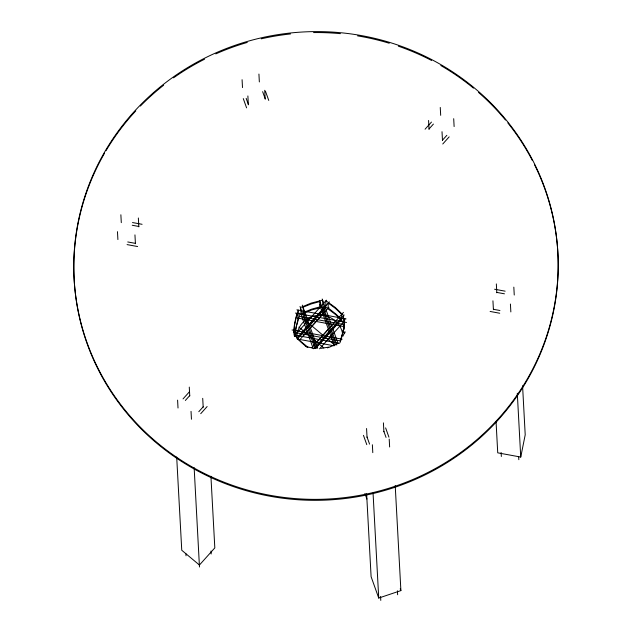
<?xml version="1.0" encoding="UTF-8"?>
<svg xmlns="http://www.w3.org/2000/svg" width="632" height="632" viewBox="0 0 632 632"><rect width="100%" height="100%" fill="white"/><g stroke="black" fill="none" stroke-linecap="round" stroke-linejoin="round"><path stroke-width="0.95" d="M344.116 326.341L343.816 329.635L344.124 326.523M294.986 336.5L296.471 326.017L299.378 316.34L298.178 310.083L295.887 317.525L294.362 325.275L293.698 332.313L294.449 335.845M344.432 322.723L344.487 322.115L344.156 325.78L344.748 318.662L343.216 330.955L340.932 340.411M344.353 323.545L343.279 330.639L340.269 340.893M340.04 342.734L340.174 341.628M343.508 331.887L343.373 332.732M496.041 421.41L497.732 452.828L520.736 457.062L525.208 434.832L522.569 385.749M343.216 330.631L343.295 330.228M344.527 333.578L344.993 331.745L342.923 336.224M183.035 398.911L189.442 391.769M185.35 400.467L189.734 395.585M198.796 411.701L203.18 406.818M200.723 413.691L207.13 406.55M294.299 336.011L312.674 315.534M303.044 331.192L329.359 301.875M297.261 339.187L313.006 321.633M303.297 335.829L328.956 307.239M316.49 342.433L343.46 312.374M313.954 348.603L330.362 330.323M316.735 347.063L342.394 318.473M319.539 348.848L330.694 336.414M425.075 129.212L431.482 122.071M429.033 128.944L433.418 124.062M442.471 140.185L446.856 135.303M442.763 144.001L449.17 136.86M308.084 320.661L326.46 300.184M297.04 337.883L322.043 310.028M308.416 326.76L325.48 307.745M299.268 340.316L322.288 314.657M311.797 347.647L335.481 321.261M325.772 335.442L344.148 314.965M315.336 348.619L335.734 325.891M326.096 341.541L343.16 322.525M338.025 343.397L330.583 346.699M330.18 346.857L328.972 347.3M328.158 347.592L327.337 347.869M366.623 493.805L371.103 576.676L378.734 598.054L400.893 590.604L395.213 485.581M320.961 348.374L328.743 347.118M132.507 222.543L142.089 224.305M494.595 289.227L505.142 291.17M132.254 225.261L138.811 226.469M496.799 292.403L504.447 293.809M127.759 241.961L135.414 243.367M493.394 309.293L499.952 310.502M127.072 244.6L137.61 246.535M490.116 311.458L499.707 313.227M296.882 309.846L346.036 318.899M295.413 313.069L346.51 322.486M299.149 316.3L344.432 324.643M297.609 318.062L343.855 326.586M292.016 329.967L342.141 339.202M293.374 332.258L340.593 340.956M294.204 334.96L339.487 343.302M297.569 339.068L334.162 345.807M305.288 346.423L312.951 348.137M307.879 347.173L300.95 341.612L294.812 335.442L295.018 336.422M307.255 347.276L306.812 346.944M305.493 345.941L302.973 343.911M304.806 320.029L334.952 345.23M298.897 327.107L323.766 347.908M302.483 343.492L297.403 338.736M297.206 338.531L296.866 338.381M265.432 91.134L268.75 100.425M385.623 427.896L388.933 437.186M262.643 91.664L265.179 98.774M383.869 431.332L386.041 437.423M322.178 298.999L338.096 343.611M323.173 306.947L336.777 345.072M319.476 300.398L335.229 344.535M246.164 98.339L248.337 104.43M367.026 436.996L369.562 444.099M319.397 304.103L334.154 345.459M243.273 98.576L246.591 107.867M363.463 435.345L366.773 444.636M302.301 305.13L317.722 348.343M303.218 311.623L316.316 348.335M300.018 306.441L314.949 348.279M400.23 588.748L400.893 590.604M301.014 314.396L313.29 348.809M364.917 493.466L366.908 499.027M513.824 287.141L514.251 295.026M517.3 393.254L520.736 457.062M510.419 304.039L510.846 311.924M518.667 456.738L518.825 459.693M496.341 283.926L496.815 292.79M492.936 300.824L493.418 309.688M501.129 452.536L501.342 456.478M453.697 118.682L454.124 126.566M442.013 131.709L442.495 140.573M440.259 107.448L440.686 115.332M428.575 120.467L429.049 129.339M389.209 439.106L389.636 446.982M397.417 590.802L397.631 594.744M383.411 422.863L383.893 431.727M372.367 444.762L372.793 452.646M380.575 596.458L380.788 600.4M373.054 493.031L378.734 598.054M366.568 428.52L367.05 437.384M264.721 90.297L265.203 99.161M258.923 74.055L259.349 81.939M247.878 95.953L248.36 104.825M242.08 79.711L242.506 87.595M210.922 476.244L214.817 547.897L199.435 565.032L181.755 550.251L176.684 456.999M202.714 398.342L203.196 407.213M211.001 551.033L211.167 553.988M191.03 411.369L191.457 419.245M194.158 467.862L199.475 567.007M189.276 387.108L189.758 395.972M177.592 400.127L178.019 408.011M185.927 553.806L186.037 555.773M138.353 217.993L138.835 226.864M134.948 234.891L135.43 243.755M120.87 214.777L121.297 222.654M117.465 231.668L117.9 239.552M296.811 337.535A23.068 22.27 -3.1 0 1 318.267 315.281A23.068 22.27 -3.1 0 1 342.71 334.273M534.475 164.644A242.222 233.856 -3.1 0 1 308.408 500.236A242.222 233.856 -3.1 0 1 104.58 153.157M106.002 150.732A242.222 233.856 -3.1 0 1 135.801 110.861M140.359 106.073A242.222 233.856 -3.1 0 1 163.625 85.225M173.531 77.847A242.222 233.856 -3.1 0 1 204.555 59.211M215.788 53.902A242.222 233.856 -3.1 0 1 247.27 42.439M261.198 38.836A242.222 233.856 -3.1 0 1 290.546 33.954M313.559 32.58A242.222 233.856 -3.1 0 1 340.411 33.662M357.546 35.874A242.222 233.856 -3.1 0 1 389.249 43.237M398.35 46.183A242.222 233.856 -3.1 0 1 431.617 60.49M440.788 65.523A242.222 233.856 -3.1 0 1 473.487 88.164M478.535 92.43A242.222 233.856 -3.1 0 1 505.474 120.033M507.844 122.948A242.222 233.856 -3.1 0 1 532.357 160.489M325.701 307.089L335.845 314.776L343.381 322.288L343.634 315.542L335.268 307.436L325.946 300.753L325.701 307.089M328.103 307.879L335.884 314.025L341.541 319.429L341.707 314.325L335.308 308.337L328.269 303.091L328.103 307.879M294.939 334.921C292.995 328.49 295.46 320.456 297.356 313.709C299.655 319.76 294.623 327.787 294.939 334.921M301.18 314.42L300.421 307.579L311.11 303.107L322.581 300.137L323.205 307.041L311.853 309.885L301.18 314.42M303.66 312.35L303.044 307.199L311.292 303.921L319.887 301.543L320.345 306.765L311.916 309.056L303.66 312.35M194.514 468.273A242.222 233.856 -3.1 0 0 558.174 264.998A242.222 233.856 -3.1 0 0 195.233 63.176A242.222 233.856 -3.1 0 0 194.514 468.273"/></g></svg>
